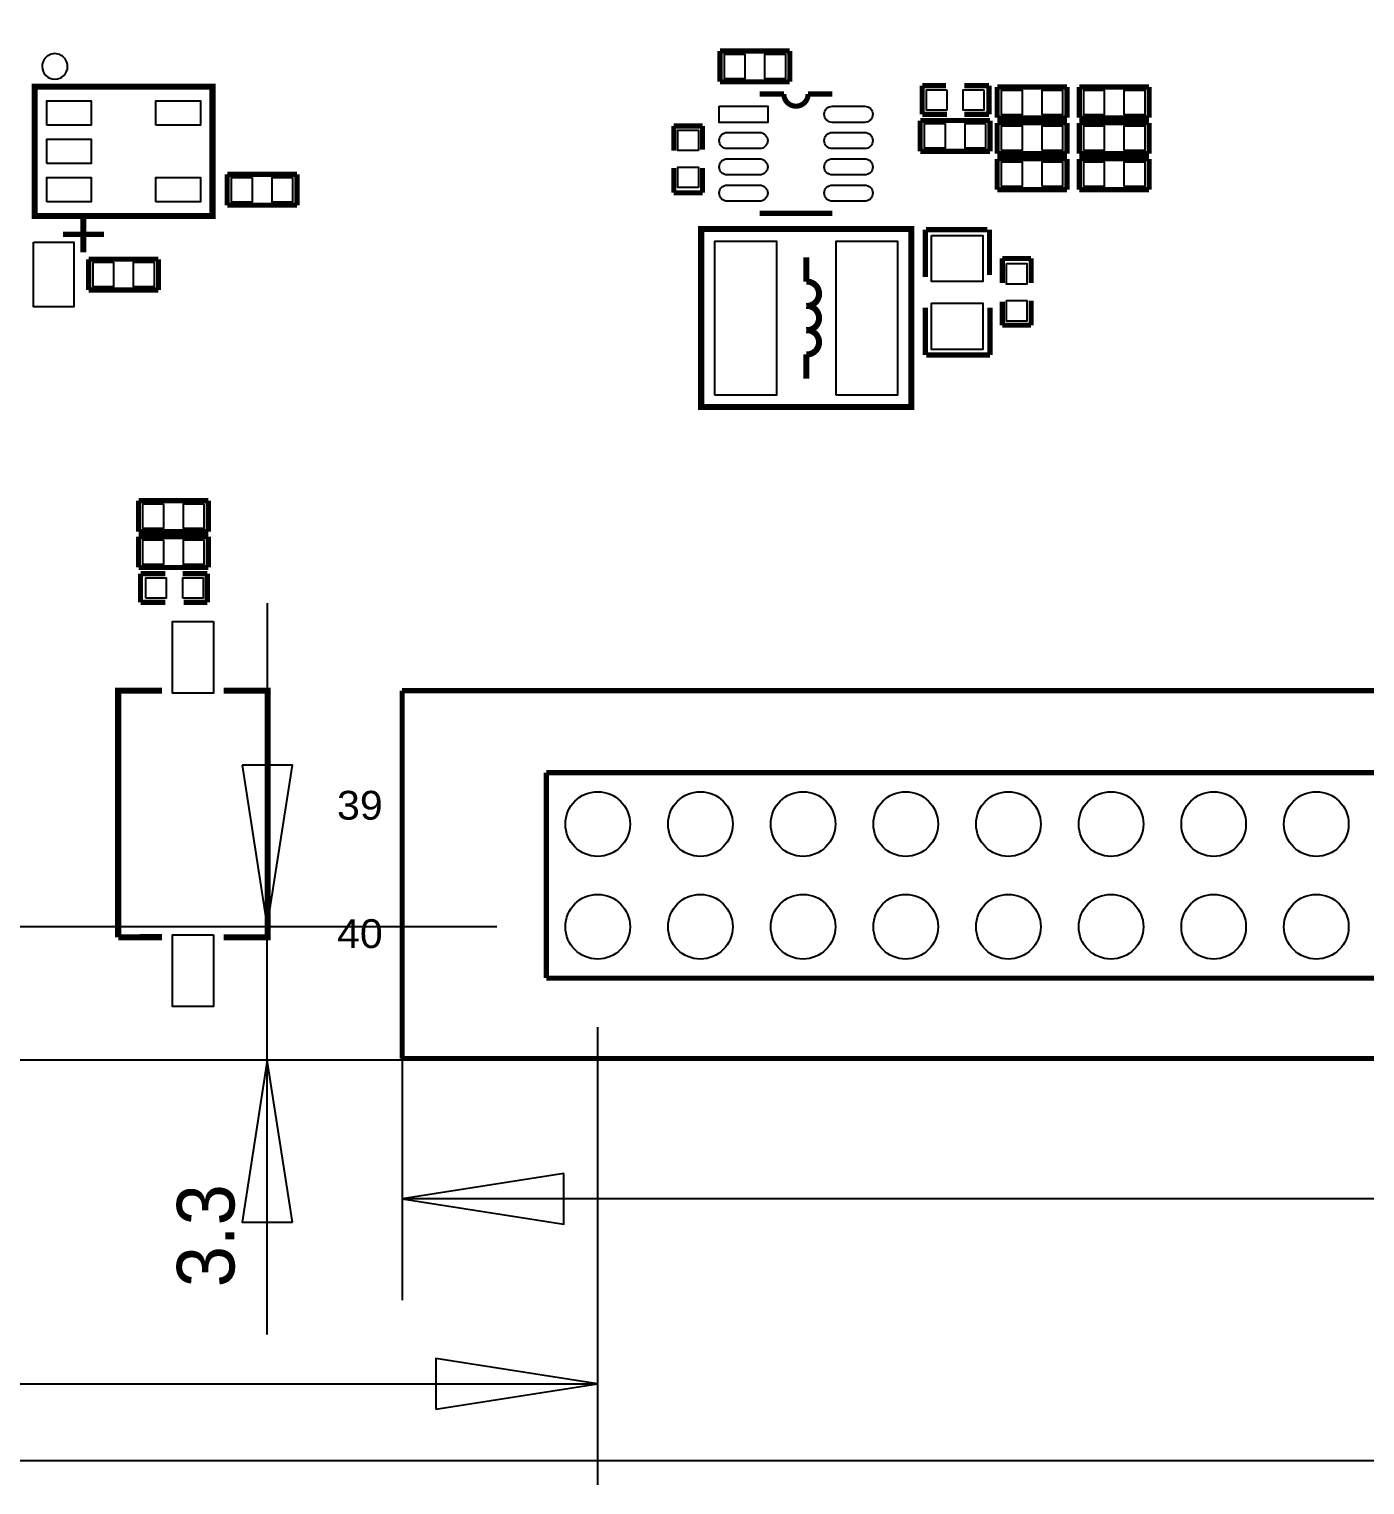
# Model space of a CAD drawing. Extents: x -24 to 175, y -12 to 101.
# Drawn here: x 16.71 to 49.76, y -10.5 to 25.5 of the extents above; entities that cross this region are included whole.
import ezdxf

# ---------------------------------------------------------------- set-up
doc = ezdxf.new("R2010")
doc.units = 0
for name, color, linetype in [('BG_LABEL', 1, 'CONTINUOUS'), ('BG_LABEL-1', 2, 'CONTINUOUS'), ('BG_OUTLINE', 3, 'CONTINUOUS'), ('PG_SILKSCREEN_TOP', 4, 'CONTINUOUS'), ('PIN_TOP', 5, 'CONTINUOUS')]:
    doc.layers.add(name, color=color, linetype=linetype)

msp = doc.modelspace()

# ---------------------------------------------------------------- linework, layer by layer
at = {"layer": 'BG_LABEL'}
for points in [[(22.606, 11.301984), (22.606, 3.302)], [(28.281503, 3.302), (-24.216995, 3.302)], [(28.281503, 3.302), (20.106005, 3.302)], [(22.606, 0), (22.606, 3.302)], [(25.941503, 2.091969), (25.941503, -5.928995)], [(30.773522, 0.818388), (30.773522, -10.500995)], [(22.015044, 0), (20.106005, 0)], [(22.606, -6.7818), (22.606, 0)], [(54.991, -3.429), (25.941503, -3.429)], [(12.7, -8.001), (30.773522, -8.001)]]:
    msp.add_lwpolyline(points, dxfattribs=at)
for points in [[(21.981008, 7.301992), (22.606, 3.302), (23.230992, 7.301992)], [(23.230992, -3.999992), (22.606, 0), (21.981008, -3.999992)], [(29.941495, -2.804008), (25.941503, -3.429), (29.941495, -4.053992)], [(26.77353, -8.625992), (30.773522, -8.001), (26.77353, -7.376008)]]:
    msp.add_lwpolyline(points, close=True, dxfattribs=at)
at = {"layer": 'BG_LABEL-1'}
msp.add_lwpolyline([(57.531, -9.906), (0, -9.906)], dxfattribs=at)
at = {"layer": 'BG_OUTLINE'}
msp.add_lwpolyline([(0, 1.999996), (0, 88.000002, -0.414213), (1.999996, 89.999998), (123.000008, 89.999998, -0.414212), (125.000004, 88.000002), (125.000004, 1.999996, -0.414212), (123.000008, 0), (1.999996, 0, -0.414212)], format="xyb", close=True, dxfattribs=at)
at = {"layer": 'PG_SILKSCREEN_TOP'}
msp.add_lwpolyline([(17.66631, 24.578996, 1), (17.033894, 24.579004, 1)], format="xyb", close=True, dxfattribs=at)
for points, const_width in [([(35.5346, 24.961012), (33.8074, 24.961012)], 0.127), ([(33.8074, 24.961012), (33.8074, 24.199012)], 0.127), ([(35.5346, 24.199012), (35.5346, 24.961012)], 0.127), ([(33.8074, 24.199012), (35.5346, 24.199012)], 0.127), ([(38.8112, 24.1046), (39.3954, 24.1046)], 0.127), ([(38.8112, 23.3934), (38.8112, 24.1046)], 0.127), ([(40.4622, 24.1046), (39.8526, 24.1046)], 0.127), ([(40.4622, 23.3934), (40.4622, 24.1046)], 0.127), ([(40.6654, 24.072012), (40.6654, 23.310012)], 0.127), ([(42.3926, 24.072012), (40.6654, 24.072012)], 0.127), ([(42.3926, 23.310012), (42.3926, 24.072012)], 0.127), ([(42.6974, 24.072012), (42.6974, 23.310012)], 0.127), ([(44.4246, 24.072012), (42.6974, 24.072012)], 0.127), ([(44.4246, 23.310012), (44.4246, 24.072012)], 0.127), ([(35.386899, 23.896117), (34.787002, 23.896117)], 0.127), ([(39.4208, 23.3934), (38.8112, 23.3934)], 0.127), ([(40.4622, 23.3934), (39.8526, 23.3934)], 0.127), ([(32.6644, 23.106812), (33.3756, 23.106812)], 0.127), ([(32.6644, 22.497212), (32.6644, 23.106812)], 0.127), ([(33.3756, 23.106812), (33.3756, 22.522612)], 0.127), ([(40.4876, 23.241), (38.7604, 23.241)], 0.127), ([(38.7604, 23.241), (38.7604, 22.479)], 0.127), ([(40.4876, 22.479), (40.4876, 23.241)], 0.127), ([(40.6654, 23.310012), (42.3926, 23.310012)], 0.127), ([(40.6654, 23.183012), (40.6654, 22.421012)], 0.127), ([(42.3926, 23.183012), (40.6654, 23.183012)], 0.127), ([(42.3926, 22.421012), (42.3926, 23.183012)], 0.127), ([(42.6974, 23.310012), (44.4246, 23.310012)], 0.127), ([(42.6974, 23.183012), (42.6974, 22.421012)], 0.127), ([(44.4246, 23.183012), (42.6974, 23.183012)], 0.127), ([(44.4246, 22.421012), (44.4246, 23.183012)], 0.127), ([(38.7604, 22.479), (40.4876, 22.479)], 0.127), ([(40.6654, 22.421012), (42.3926, 22.421012)], 0.127), ([(40.6654, 22.294012), (40.6654, 21.532012)], 0.127), ([(42.3926, 22.294012), (40.6654, 22.294012)], 0.127), ([(42.3926, 21.532012), (42.3926, 22.294012)], 0.127), ([(42.6974, 22.421012), (44.4246, 22.421012)], 0.127), ([(42.6974, 22.294012), (42.6974, 21.532012)], 0.127), ([(44.4246, 22.294012), (42.6974, 22.294012)], 0.127), ([(44.4246, 21.532012), (44.4246, 22.294012)], 0.127), ([(23.341305, 21.909989), (21.614105, 21.909989)], 0.127), ([(21.614105, 21.909989), (21.614105, 21.147989)], 0.127), ([(23.341305, 21.147989), (23.341305, 21.909989)], 0.127), ([(32.6644, 21.455812), (32.6644, 22.065412)], 0.127), ([(33.3756, 21.455812), (33.3756, 22.065412)], 0.127), ([(32.6644, 21.455812), (33.3756, 21.455812)], 0.127), ([(40.6654, 21.532012), (42.3926, 21.532012)], 0.127), ([(42.6974, 21.532012), (44.4246, 21.532012)], 0.127), ([(21.614105, 21.147989), (23.341305, 21.147989)], 0.127), ([(34.787002, 20.945704), (36.586795, 20.945704)], 0.127), ([(38.8874, 20.541412), (38.8874, 19.373012)], 0.127), ([(40.4241, 20.541412), (38.9001, 20.541412)], 0.127), ([(40.4749, 19.423812), (40.4749, 20.541412)], 0.127), ([(19.9136, 19.812), (18.1864, 19.812)], 0.127), ([(18.1864, 19.812), (18.1864, 19.05)], 0.127), ([(19.9136, 19.05), (19.9136, 19.812)], 0.127), ([(35.941, 19.857085), (35.941, 19.257086)], 0.150012), ([(41.5036, 19.830212), (40.7924, 19.830212)], 0.127), ([(40.7924, 19.830212), (40.7924, 19.220612)], 0.127), ([(41.5036, 19.830212), (41.5036, 19.220612)], 0.127), ([(18.1864, 19.05), (19.9136, 19.05)], 0.127), ([(40.7924, 18.179212), (40.7924, 18.763412)], 0.127), ([(41.5036, 18.788812), (41.5036, 18.179212)], 0.127), ([(38.8874, 17.442612), (38.8874, 18.611012)], 0.127), ([(40.4876, 18.611012), (40.4876, 17.442612)], 0.127), ([(41.5036, 18.179212), (40.7924, 18.179212)], 0.127), ([(35.941, 17.45709), (35.941, 16.857091)], 0.150012), ([(40.4876, 17.442612), (38.9128, 17.442612)], 0.127), ([(21.147507, 13.838911), (19.420307, 13.838911)], 0.127), ([(19.420307, 13.838911), (19.420307, 13.076911)], 0.127), ([(21.147507, 13.076911), (21.147507, 13.838911)], 0.127), ([(19.420307, 13.076911), (21.147507, 13.076911)], 0.127), ([(21.147507, 12.949911), (19.420307, 12.949911)], 0.127), ([(19.420307, 12.949911), (19.420307, 12.187911)], 0.127), ([(21.147507, 12.187911), (21.147507, 12.949911)], 0.127), ([(19.420307, 12.187911), (21.147507, 12.187911)], 0.127), ([(19.471107, 12.035511), (19.471107, 11.324311)], 0.127), ([(19.471107, 12.035511), (20.080707, 12.035511)], 0.127), ([(20.512507, 12.035511), (21.122107, 12.035511)], 0.127), ([(21.122107, 12.035511), (21.122107, 11.324311)], 0.127), ([(19.471107, 11.324311), (20.080707, 11.324311)], 0.127), ([(21.122107, 11.324311), (20.537907, 11.324311)], 0.127), ([(18.916599, 3.041904), (18.916599, 9.141917), (20.004507, 9.141917)], 0.1524), ([(21.528507, 9.141917), (22.616414, 9.141917), (22.616414, 3.041904), (21.528507, 3.041904)], 0.1524), ([(25.941503, 9.141993), (25.941503, 0.04191)], 0.127), ([(52.739493, 9.141993), (25.941503, 9.141993)], 0.127), ([(29.511498, 2.032), (29.511498, 7.112)], 0.127), ([(29.511498, 7.112), (80.311498, 7.112)], 0.127), ([(20.004507, 3.043911), (18.916599, 3.041904)], 0.1524), ([(80.311498, 2.032), (29.511498, 2.032)], 0.127), ([(25.941503, 0.04191), (83.741489, 0.04191)], 0.127)]:
    msp.add_lwpolyline(points, dxfattribs=dict(at, const_width=const_width))
at = {"layer": 'PG_SILKSCREEN_TOP', "const_width": 0.150012}
for points in [[(16.850106, 20.879003), (16.850106, 24.078997), (21.250097, 24.078997), (21.250097, 20.879003)], [(33.341005, 16.157092), (38.540995, 16.157092), (38.540995, 20.557084), (33.341005, 20.557084)]]:
    msp.add_lwpolyline(points, close=True, dxfattribs=at)
at = {"layer": 'PG_SILKSCREEN_TOP'}
for points, const_width in [([(36.586795, 23.896117), (35.986898, 23.896117, -0.999915), (35.386899, 23.896117)], 0.127), ([(35.941, 19.257086, -1.05711), (35.941, 18.657087)], 0.150012), ([(35.941, 18.657087, -1.057098), (35.941, 18.057089)], 0.150012), ([(35.941, 18.057089, -1.05711), (35.941, 17.45709)], 0.150012)]:
    msp.add_lwpolyline(points, format="xyb", dxfattribs=dict(at, const_width=const_width))
at = {"layer": 'PIN_TOP'}
for points in [[(34.424899, 24.884812), (34.424899, 24.275212), (33.916899, 24.275212), (33.916899, 24.884812)], [(35.425101, 24.884812), (35.425101, 24.275212), (34.917101, 24.275212), (34.917101, 24.884812)], [(39.4208, 24.003), (39.4208, 23.495), (38.9128, 23.495), (38.9128, 24.003)], [(40.3352, 24.003), (40.3352, 23.495), (39.8272, 23.495), (39.8272, 24.003)], [(40.774899, 23.386212), (40.774899, 23.995812), (41.282899, 23.995812), (41.282899, 23.386212)], [(41.775101, 23.386212), (41.775101, 23.995812), (42.283101, 23.995812), (42.283101, 23.386212)], [(42.806899, 23.386212), (42.806899, 23.995812), (43.314899, 23.995812), (43.314899, 23.386212)], [(43.807101, 23.386212), (43.807101, 23.995812), (44.315101, 23.995812), (44.315101, 23.386212)], [(17.150029, 23.129062), (17.150029, 23.728959), (18.250129, 23.728959), (18.250129, 23.129062)], [(19.850049, 23.129062), (19.850049, 23.728959), (20.950149, 23.728959), (20.950149, 23.129062)], [(33.786953, 23.596016), (34.986849, 23.596016), (34.986849, 23.196017), (33.786953, 23.196017)], [(39.377899, 23.1648), (39.377899, 22.5552), (38.869899, 22.5552), (38.869899, 23.1648)], [(40.378101, 23.1648), (40.378101, 22.5552), (39.870101, 22.5552), (39.870101, 23.1648)], [(40.774899, 22.497212), (40.774899, 23.106812), (41.282899, 23.106812), (41.282899, 22.497212)], [(41.775101, 22.497212), (41.775101, 23.106812), (42.283101, 23.106812), (42.283101, 22.497212)], [(42.806899, 22.497212), (42.806899, 23.106812), (43.314899, 23.106812), (43.314899, 22.497212)], [(43.807101, 22.497212), (43.807101, 23.106812), (44.315101, 23.106812), (44.315101, 22.497212)], [(17.150029, 22.179051), (17.150029, 22.778949), (18.250129, 22.778949), (18.250129, 22.179051)], [(33.274, 22.497212), (32.766, 22.497212), (32.766, 23.005212), (33.274, 23.005212)], [(33.274, 21.582812), (32.766, 21.582812), (32.766, 22.090812), (33.274, 22.090812)], [(40.774899, 21.608212), (40.774899, 22.217812), (41.282899, 22.217812), (41.282899, 21.608212)], [(41.775101, 21.608212), (41.775101, 22.217812), (42.283101, 22.217812), (42.283101, 21.608212)], [(42.806899, 21.608212), (42.806899, 22.217812), (43.314899, 22.217812), (43.314899, 21.608212)], [(43.807101, 21.608212), (43.807101, 22.217812), (44.315101, 22.217812), (44.315101, 21.608212)], [(17.150029, 21.229041), (17.150029, 21.828938), (18.250129, 21.828938), (18.250129, 21.229041)], [(19.850049, 21.229041), (19.850049, 21.828938), (20.950149, 21.828938), (20.950149, 21.229041)], [(22.231604, 21.833789), (22.231604, 21.224189), (21.723604, 21.224189), (21.723604, 21.833789)], [(23.231805, 21.833789), (23.231805, 21.224189), (22.723805, 21.224189), (22.723805, 21.833789)], [(16.821023, 20.230948), (17.821021, 20.230948), (17.821021, 18.631052), (16.821023, 18.631052)], [(33.679003, 16.452088), (33.679003, 20.262088), (35.203003, 20.262088), (35.203003, 16.452088)], [(36.678997, 16.452088), (36.678997, 20.262088), (38.202997, 20.262088), (38.202997, 16.452088)], [(39.0398, 20.401712), (40.3098, 20.401712), (40.3098, 19.258712), (39.0398, 19.258712)], [(18.803899, 19.7358), (18.803899, 19.1262), (18.295899, 19.1262), (18.295899, 19.7358)], [(19.804101, 19.7358), (19.804101, 19.1262), (19.296101, 19.1262), (19.296101, 19.7358)], [(40.894, 19.703212), (41.402, 19.703212), (41.402, 19.195212), (40.894, 19.195212)], [(39.0398, 18.725312), (40.3098, 18.725312), (40.3098, 17.582312), (39.0398, 17.582312)], [(40.894, 18.788812), (41.402, 18.788812), (41.402, 18.280812), (40.894, 18.280812)], [(20.037806, 13.762711), (20.037806, 13.153111), (19.529806, 13.153111), (19.529806, 13.762711)], [(21.038007, 13.762711), (21.038007, 13.153111), (20.530007, 13.153111), (20.530007, 13.762711)], [(20.037806, 12.873711), (20.037806, 12.264111), (19.529806, 12.264111), (19.529806, 12.873711)], [(21.038007, 12.873711), (21.038007, 12.264111), (20.530007, 12.264111), (20.530007, 12.873711)], [(19.598107, 11.425911), (19.598107, 11.933911), (20.106107, 11.933911), (20.106107, 11.425911)], [(20.512507, 11.425911), (20.512507, 11.933911), (21.020507, 11.933911), (21.020507, 11.425911)], [(21.274507, 10.855909), (21.274507, 9.077909), (20.258507, 9.077909), (20.258507, 10.855909)], [(21.274507, 3.105912), (21.274507, 1.327912), (20.258507, 1.327912), (20.258507, 3.105912)]]:
    msp.add_lwpolyline(points, close=True, dxfattribs=at)
for points in [[(37.386844, 23.196017), (36.586947, 23.196017, -1), (36.586947, 23.596016), (37.386844, 23.596016, -1)], [(34.786849, 22.546005), (33.986953, 22.546005, -1), (33.986953, 22.946004), (34.786849, 22.946004, -1)], [(37.386844, 22.546005), (36.586947, 22.546005, -1), (36.586947, 22.946004), (37.386844, 22.946004, -1)], [(34.786849, 21.895816), (33.986953, 21.895816, -1), (33.986953, 22.295815), (34.786849, 22.295815, -1)], [(37.386844, 21.895816), (36.586947, 21.895816, -1), (36.586947, 22.295815), (37.386844, 22.295815, -1)], [(34.786849, 21.245805), (33.986953, 21.245805, -1), (33.986953, 21.645804), (34.786849, 21.645804, -1)], [(37.386844, 21.245805), (36.586947, 21.245805, -1), (36.586947, 21.645804), (37.386844, 21.645804, -1)]]:
    msp.add_lwpolyline(points, format="xyb", close=True, dxfattribs=at)
for centre in [(30.781498, 5.842), (33.321498, 5.842), (35.861498, 5.842), (38.401498, 5.842), (40.941498, 5.842), (43.481498, 5.842), (46.021498, 5.842), (48.561498, 5.842), (30.781498, 3.302), (33.321498, 3.302), (35.861498, 3.302), (38.401498, 3.302), (40.941498, 3.302), (43.481498, 3.302), (46.021498, 3.302), (48.561498, 3.302)]:
    msp.add_circle(centre, 0.799948, dxfattribs=at)

# ---------------------------------------------------------------- texts
at = {"layer": 'BG_LABEL', "width": 0.964286}
msp.add_text('3.3', height=1.4224, rotation=90, dxfattribs=at).set_placement((21.7932, -5.6134))
at = {"layer": 'PG_SILKSCREEN_TOP', "width": 0.964286}
msp.add_text('+', height=1.4224, rotation=90, dxfattribs=at).set_placement((18.7452, 19.8882))
at = {"layer": 'PG_SILKSCREEN_TOP', "width": 1.071429}
for s, p in [('39', (24.329898, 5.952033)), ('40', (24.329898, 2.777033))]:
    msp.add_text(s, height=0.7112, dxfattribs=at).set_placement(p)

doc.saveas('drawing.dxf')
